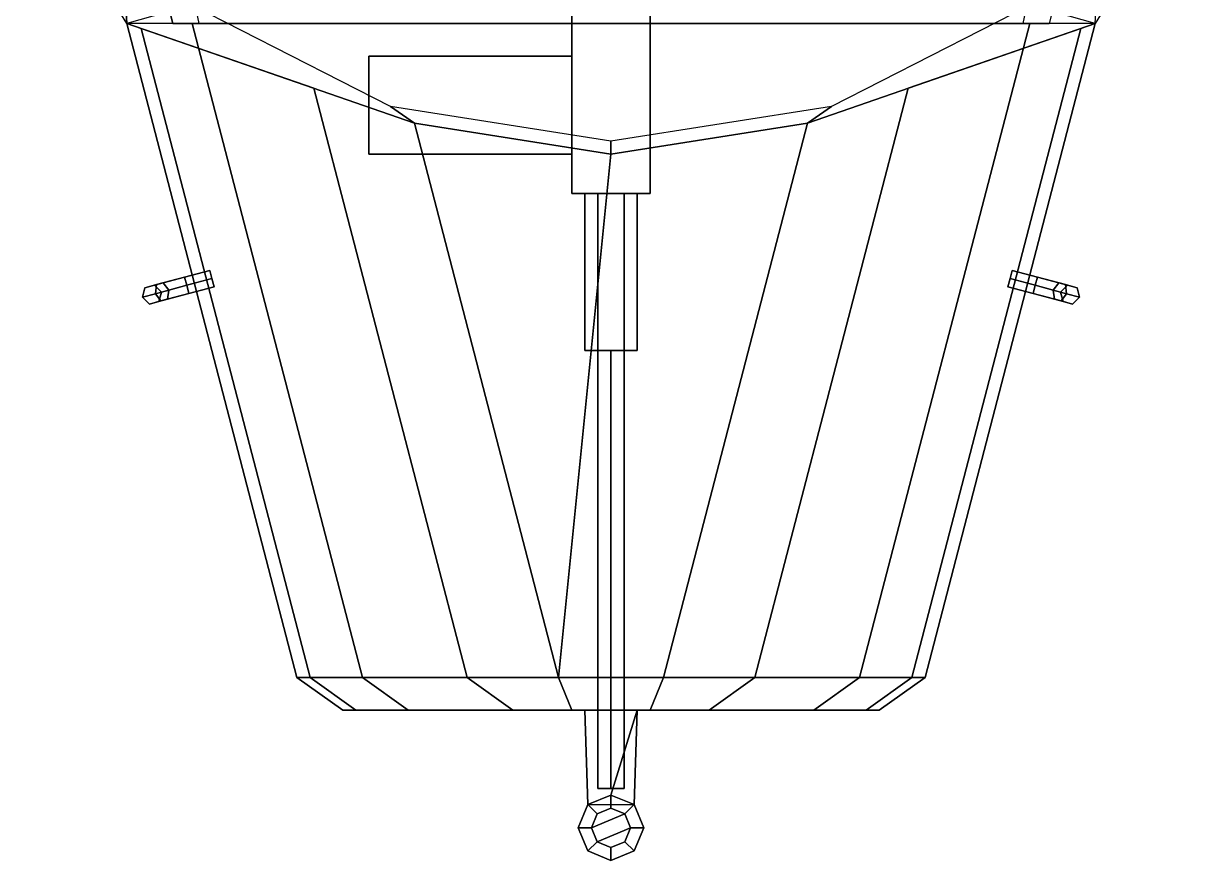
# Model space of a CAD drawing. Header units: millimetres. Extents: x -1.1 to 6.8, y -2.2 to 11.9.
# Drawn here: x -0.898 to 0.898, y -2.19 to -0.91 of the extents above; entities that cross this region are included whole.
import ezdxf

# ---------------------------------------------------------------- set-up
doc = ezdxf.new("R2010")
doc.units = ezdxf.units.MM
doc.header["$MEASUREMENT"] = 0
doc.layers.add('gun', color=1, linetype='Continuous')

msp = doc.modelspace()

# ---------------------------------------------------------------- linework, layer by layer
for points in [[(-0.7605, -0.5525, 0.76), (-0.72, -0.482, 0.76), (-0.63, -0.91, 0.76), (-0.67, -0.91, 0.76)], [(0.67, -0.91, 0.76), (0.63, -0.91, 0.76), (0.72, -0.482, 0.76), (0.7605, -0.5525, 0.76)], [(-0.898, -0.6524, 0.26), (-0.7605, -0.5525, 0.76), (-0.74, -0.91, 0.69), (-0.74, -0.91, 0.61)], [(-0.7605, -0.5525, 0.76), (-0.7605, -0.5525, 0.76), (-0.67, -0.91, 0.76), (-0.74, -0.91, 0.69)], [(0.74, -0.91, 0.61), (0.74, -0.91, 0.69), (0.7605, -0.5525, 0.76), (0.898, -0.6524, 0.26)], [(-0.3004, -1.0624, 0.05), (-0.3368, -1.0367), (-0.6407, -0.8818), (-0.74, -0.91, 0.05)], [(-0.06, -0.95, 1.32), (-0.06, -1.06, 1.14), (-0.06, -0.98, 1.14), (-0.06, -0.89, 1.32)], [(-0.06, -0.95, 1.32), (-0.06, -1.06, 1.14), (-0.06, -0.98, 1.14), (-0.06, -0.89, 1.32)], [(0.06, -0.95, 1.32), (0.06, -1.06, 1.14), (0.06, -0.98, 1.14), (0.06, -0.89, 1.32)], [(0.06, -0.95, 1.32), (0.06, -1.06, 1.14), (0.06, -0.98, 1.14), (0.06, -0.89, 1.32)], [(0.74, -0.91, 0.05), (0.6407, -0.8818), (0.3368, -1.0367), (0.3004, -1.0624, 0.05)], [(-0.74, -0.91, 0.05), (-0.4542, -1.0091, 0.41), (-0.3004, -1.0624, 0.23), (-0.3004, -1.0624, 0.05)], [(-0.74, -0.91, 0.61), (-0.48, -1.91, 0.61), (-0.48, -1.91, 0.69), (-0.74, -0.91, 0.69)], [(-0.718, -0.9176, 0.56), (-0.46, -1.91, 0.56), (-0.48, -1.91, 0.61), (-0.74, -0.91, 0.61)], [(-0.74, -0.91, 0.69), (-0.48, -1.91, 0.69), (-0.38, -1.91, 0.79), (-0.64, -0.91, 0.79)], [(-0.74, -0.91, 0.05), (-0.718, -0.9176, 0.56), (-0.4542, -1.0091, 0.41), (-0.74, -0.91, 0.05)], [(-0.74, -0.91, 0.05), (-0.74, -0.91, 0.61), (-0.718, -0.9176, 0.56), (-0.74, -0.91, 0.05)], [(-0.67, -0.91, 0.76), (-0.64, -0.91, 0.79), (0.64, -0.91, 0.79), (0.67, -0.91, 0.76)], [(-0.64, -0.91, 0.79), (-0.38, -1.91, 0.79), (0.38, -1.91, 0.79), (0.64, -0.91, 0.79)], [(0.3004, -1.0624, 0.05), (0.3004, -1.0624, 0.23), (0.4542, -1.0091, 0.41), (0.74, -0.91, 0.05)], [(0.38, -1.91, 0.79), (0.48, -1.91, 0.69), (0.74, -0.91, 0.69), (0.64, -0.91, 0.79)], [(0.74, -0.91, 0.05), (0.4542, -1.0091, 0.41), (0.718, -0.9176, 0.56), (0.74, -0.91, 0.05)], [(0.48, -1.91, 0.61), (0.46, -1.91, 0.56), (0.718, -0.9176, 0.56), (0.74, -0.91, 0.61)], [(0.48, -1.91, 0.69), (0.48, -1.91, 0.61), (0.74, -0.91, 0.61), (0.74, -0.91, 0.69)], [(0.74, -0.91, 0.05), (0.718, -0.9176, 0.56), (0.74, -0.91, 0.61), (0.74, -0.91, 0.05)], [(-0.4542, -1.0091, 0.41), (-0.22, -1.91, 0.41), (-0.46, -1.91, 0.56), (-0.718, -0.9176, 0.56)], [(0.46, -1.91, 0.56), (0.22, -1.91, 0.41), (0.4542, -1.0091, 0.41), (0.718, -0.9176, 0.56)], [(-0.06, -1.06, 1.14), (-0.06, -1.06, 0.79), (-0.06, -0.98, 0.79), (-0.06, -0.98, 1.14)], [(-0.06, -1.06, 1.14), (-0.06, -1.06, 0.79), (-0.06, -0.98, 0.79), (-0.06, -0.98, 1.14)], [(0.06, -1.06, 1.14), (0.06, -1.06, 0.79), (0.06, -0.98, 0.79), (0.06, -0.98, 1.14)], [(0.06, -1.06, 1.14), (0.06, -1.06, 0.79), (0.06, -0.98, 0.79), (0.06, -0.98, 1.14)], [(-0.3004, -1.0624, 0.23), (-0.08, -1.91, 0.23), (-0.22, -1.91, 0.41), (-0.4542, -1.0091, 0.41)], [(0.22, -1.91, 0.41), (0.08, -1.91, 0.23), (0.3004, -1.0624, 0.23), (0.4542, -1.0091, 0.41)], [(0, -1.11, 0.05), (0, -1.09), (-0.3368, -1.0367), (-0.3004, -1.0624, 0.05)], [(0.3004, -1.0624, 0.05), (0.3368, -1.0367), (0, -1.09), (0, -1.11, 0.05)], [(-0.3004, -1.0624, 0.05), (-0.3004, -1.0624, 0.23), (0, -1.11, 0.23), (0, -1.11, 0.05)], [(0, -1.11, 0.23), (-0.08, -1.91, 0.23), (-0.08, -1.91, 0.23), (-0.3004, -1.0624, 0.23)], [(0.3004, -1.0624, 0.23), (0.08, -1.91, 0.23), (-0.08, -1.91, 0.23), (0, -1.11, 0.23)], [(0, -1.11, 0.05), (0, -1.11, 0.23), (0.3004, -1.0624, 0.23), (0.3004, -1.0624, 0.05)], [(-0.61, -1.3, 0.61), (-0.6486, -1.3104, 0.61), (-0.652, -1.2978, 0.6025), (-0.6134, -1.2875, 0.6025)], [(-0.6134, -1.2875, 0.6025), (-0.652, -1.2978, 0.6025), (-0.652, -1.2978, 0.5875), (-0.6134, -1.2875, 0.5875)], [(-0.6134, -1.2875, 0.5875), (-0.652, -1.2978, 0.5875), (-0.6486, -1.3104, 0.58), (-0.61, -1.3, 0.58)], [(-0.61, -1.3, 0.72), (-0.6486, -1.3104, 0.72), (-0.652, -1.2978, 0.7125), (-0.6134, -1.2875, 0.7125)], [(-0.6134, -1.2875, 0.7125), (-0.652, -1.2978, 0.7125), (-0.652, -1.2978, 0.6975), (-0.6134, -1.2875, 0.6975)], [(-0.6134, -1.2875, 0.6975), (-0.652, -1.2978, 0.6975), (-0.6486, -1.3104, 0.69), (-0.61, -1.3, 0.69)], [(0.61, -1.3, 0.69), (0.6486, -1.3104, 0.69), (0.652, -1.2978, 0.6975), (0.6134, -1.2875, 0.6975)], [(0.6134, -1.2875, 0.7125), (0.652, -1.2978, 0.7125), (0.6486, -1.3104, 0.72), (0.61, -1.3, 0.72)], [(0.61, -1.3, 0.58), (0.6486, -1.3104, 0.58), (0.652, -1.2978, 0.5875), (0.6134, -1.2875, 0.5875)], [(0.6134, -1.2875, 0.6025), (0.652, -1.2978, 0.6025), (0.6486, -1.3104, 0.61), (0.61, -1.3, 0.61)], [(0.6134, -1.2875, 0.6975), (0.652, -1.2978, 0.6975), (0.652, -1.2978, 0.7125), (0.6134, -1.2875, 0.7125)], [(0.6134, -1.2875, 0.5875), (0.652, -1.2978, 0.5875), (0.652, -1.2978, 0.6025), (0.6134, -1.2875, 0.6025)], [(-0.6964, -1.3232, 0.6005), (-0.7163, -1.3285, 0.65), (-0.7124, -1.314, 0.65), (-0.6947, -1.3092, 0.6058)], [(-0.7163, -1.3285, 0.65), (-0.6964, -1.3232, 0.6995), (-0.6947, -1.3092, 0.6942), (-0.7124, -1.314, 0.65)], [(-0.6947, -1.3092, 0.6058), (-0.7124, -1.314, 0.65), (-0.6979, -1.3101, 0.65), (-0.6844, -1.3065, 0.6164)], [(-0.7124, -1.314, 0.65), (-0.6947, -1.3092, 0.6942), (-0.6844, -1.3065, 0.6836), (-0.6979, -1.3101, 0.65)], [(-0.6844, -1.3065, 0.6164), (-0.6979, -1.3101, 0.65), (-0.6873, -1.3207, 0.65), (-0.676, -1.3177, 0.6217)], [(-0.6979, -1.3101, 0.65), (-0.6844, -1.3065, 0.6836), (-0.676, -1.3177, 0.6783), (-0.6873, -1.3207, 0.65)], [(-0.6486, -1.3104, 0.58), (-0.6964, -1.3232, 0.6005), (-0.6947, -1.3092, 0.6058), (-0.652, -1.2978, 0.5875)], [(-0.6964, -1.3232, 0.6995), (-0.6486, -1.3104, 0.72), (-0.652, -1.2978, 0.7125), (-0.6947, -1.3092, 0.6942)], [(-0.6453, -1.3229, 0.5875), (-0.688, -1.3343, 0.6058), (-0.6964, -1.3232, 0.6005), (-0.6486, -1.3104, 0.58)], [(-0.688, -1.3343, 0.6942), (-0.6453, -1.3229, 0.7125), (-0.6486, -1.3104, 0.72), (-0.6964, -1.3232, 0.6995)], [(-0.652, -1.2978, 0.5875), (-0.6947, -1.3092, 0.6058), (-0.6844, -1.3065, 0.6164), (-0.652, -1.2978, 0.6025)], [(-0.6947, -1.3092, 0.6942), (-0.652, -1.2978, 0.7125), (-0.652, -1.2978, 0.6975), (-0.6844, -1.3065, 0.6836)], [(-0.652, -1.2978, 0.6025), (-0.6844, -1.3065, 0.6164), (-0.676, -1.3177, 0.6217), (-0.6486, -1.3104, 0.61)], [(-0.6844, -1.3065, 0.6836), (-0.652, -1.2978, 0.6975), (-0.6486, -1.3104, 0.69), (-0.676, -1.3177, 0.6783)], [(-0.6486, -1.3104, 0.61), (-0.676, -1.3177, 0.6217), (-0.6777, -1.3316, 0.6164), (-0.6453, -1.3229, 0.6025)], [(-0.676, -1.3177, 0.6783), (-0.6486, -1.3104, 0.69), (-0.6453, -1.3229, 0.6975), (-0.6777, -1.3316, 0.6836)], [(-0.61, -1.3, 0.58), (-0.6486, -1.3104, 0.58), (-0.6453, -1.3229, 0.5875), (-0.6066, -1.3125, 0.5875)], [(-0.6066, -1.3125, 0.6025), (-0.6453, -1.3229, 0.6025), (-0.6486, -1.3104, 0.61), (-0.61, -1.3, 0.61)], [(-0.61, -1.3, 0.69), (-0.6486, -1.3104, 0.69), (-0.6453, -1.3229, 0.6975), (-0.6066, -1.3125, 0.6975)], [(-0.6066, -1.3125, 0.7125), (-0.6453, -1.3229, 0.7125), (-0.6486, -1.3104, 0.72), (-0.61, -1.3, 0.72)], [(0.61, -1.3, 0.72), (0.6486, -1.3104, 0.72), (0.6453, -1.3229, 0.7125), (0.6066, -1.3125, 0.7125)], [(0.6066, -1.3125, 0.6975), (0.6453, -1.3229, 0.6975), (0.6486, -1.3104, 0.69), (0.61, -1.3, 0.69)], [(0.61, -1.3, 0.61), (0.6486, -1.3104, 0.61), (0.6453, -1.3229, 0.6025), (0.6066, -1.3125, 0.6025)], [(0.6066, -1.3125, 0.5875), (0.6453, -1.3229, 0.5875), (0.6486, -1.3104, 0.58), (0.61, -1.3, 0.58)], [(0.6453, -1.3229, 0.7125), (0.688, -1.3343, 0.6942), (0.6964, -1.3232, 0.6995), (0.6486, -1.3104, 0.72)], [(0.6486, -1.3104, 0.69), (0.676, -1.3177, 0.6783), (0.6777, -1.3316, 0.6836), (0.6453, -1.3229, 0.6975)], [(0.688, -1.3343, 0.6058), (0.6453, -1.3229, 0.5875), (0.6486, -1.3104, 0.58), (0.6964, -1.3232, 0.6005)], [(0.676, -1.3177, 0.6217), (0.6486, -1.3104, 0.61), (0.6453, -1.3229, 0.6025), (0.6777, -1.3316, 0.6164)], [(0.652, -1.2978, 0.6975), (0.6844, -1.3065, 0.6836), (0.676, -1.3177, 0.6783), (0.6486, -1.3104, 0.69)], [(0.6486, -1.3104, 0.72), (0.6964, -1.3232, 0.6995), (0.6947, -1.3092, 0.6942), (0.652, -1.2978, 0.7125)], [(0.6844, -1.3065, 0.6164), (0.652, -1.2978, 0.6025), (0.6486, -1.3104, 0.61), (0.676, -1.3177, 0.6217)], [(0.6964, -1.3232, 0.6005), (0.6486, -1.3104, 0.58), (0.652, -1.2978, 0.5875), (0.6947, -1.3092, 0.6058)], [(0.652, -1.2978, 0.7125), (0.6947, -1.3092, 0.6942), (0.6844, -1.3065, 0.6836), (0.652, -1.2978, 0.6975)], [(0.6947, -1.3092, 0.6058), (0.652, -1.2978, 0.5875), (0.652, -1.2978, 0.6025), (0.6844, -1.3065, 0.6164)], [(0.6844, -1.3065, 0.6836), (0.6979, -1.3101, 0.65), (0.6873, -1.3207, 0.65), (0.676, -1.3177, 0.6783)], [(0.6979, -1.3101, 0.65), (0.6844, -1.3065, 0.6164), (0.676, -1.3177, 0.6217), (0.6873, -1.3207, 0.65)], [(0.6947, -1.3092, 0.6942), (0.7124, -1.314, 0.65), (0.6979, -1.3101, 0.65), (0.6844, -1.3065, 0.6836)], [(0.7124, -1.314, 0.65), (0.6947, -1.3092, 0.6058), (0.6844, -1.3065, 0.6164), (0.6979, -1.3101, 0.65)], [(0.6964, -1.3232, 0.6995), (0.7163, -1.3285, 0.65), (0.7124, -1.314, 0.65), (0.6947, -1.3092, 0.6942)], [(0.7163, -1.3285, 0.65), (0.6964, -1.3232, 0.6005), (0.6947, -1.3092, 0.6058), (0.7124, -1.314, 0.65)], [(-0.688, -1.3343, 0.6058), (-0.7056, -1.3391, 0.65), (-0.7163, -1.3285, 0.65), (-0.6964, -1.3232, 0.6005)], [(-0.7056, -1.3391, 0.65), (-0.688, -1.3343, 0.6942), (-0.6964, -1.3232, 0.6995), (-0.7163, -1.3285, 0.65)], [(-0.676, -1.3177, 0.6217), (-0.6873, -1.3207, 0.65), (-0.6912, -1.3352, 0.65), (-0.6777, -1.3316, 0.6164)], [(-0.6873, -1.3207, 0.65), (-0.676, -1.3177, 0.6783), (-0.6777, -1.3316, 0.6836), (-0.6912, -1.3352, 0.65)], [(-0.6453, -1.3229, 0.6025), (-0.6777, -1.3316, 0.6164), (-0.688, -1.3343, 0.6058), (-0.6453, -1.3229, 0.5875)], [(-0.6777, -1.3316, 0.6836), (-0.6453, -1.3229, 0.6975), (-0.6453, -1.3229, 0.7125), (-0.688, -1.3343, 0.6942)], [(-0.6066, -1.3125, 0.5875), (-0.6453, -1.3229, 0.5875), (-0.6453, -1.3229, 0.6025), (-0.6066, -1.3125, 0.6025)], [(-0.6066, -1.3125, 0.6975), (-0.6453, -1.3229, 0.6975), (-0.6453, -1.3229, 0.7125), (-0.6066, -1.3125, 0.7125)], [(0.6066, -1.3125, 0.7125), (0.6453, -1.3229, 0.7125), (0.6453, -1.3229, 0.6975), (0.6066, -1.3125, 0.6975)], [(0.6066, -1.3125, 0.6025), (0.6453, -1.3229, 0.6025), (0.6453, -1.3229, 0.5875), (0.6066, -1.3125, 0.5875)], [(0.6453, -1.3229, 0.6975), (0.6777, -1.3316, 0.6836), (0.688, -1.3343, 0.6942), (0.6453, -1.3229, 0.7125)], [(0.6777, -1.3316, 0.6164), (0.6453, -1.3229, 0.6025), (0.6453, -1.3229, 0.5875), (0.688, -1.3343, 0.6058)], [(0.676, -1.3177, 0.6783), (0.6873, -1.3207, 0.65), (0.6912, -1.3352, 0.65), (0.6777, -1.3316, 0.6836)], [(0.6873, -1.3207, 0.65), (0.676, -1.3177, 0.6217), (0.6777, -1.3316, 0.6164), (0.6912, -1.3352, 0.65)], [(0.688, -1.3343, 0.6942), (0.7056, -1.3391, 0.65), (0.7163, -1.3285, 0.65), (0.6964, -1.3232, 0.6995)], [(0.7056, -1.3391, 0.65), (0.688, -1.3343, 0.6058), (0.6964, -1.3232, 0.6005), (0.7163, -1.3285, 0.65)], [(-0.6777, -1.3316, 0.6164), (-0.6912, -1.3352, 0.65), (-0.7056, -1.3391, 0.65), (-0.688, -1.3343, 0.6058)], [(-0.6912, -1.3352, 0.65), (-0.6777, -1.3316, 0.6836), (-0.688, -1.3343, 0.6942), (-0.7056, -1.3391, 0.65)], [(0.6777, -1.3316, 0.6836), (0.6912, -1.3352, 0.65), (0.7056, -1.3391, 0.65), (0.688, -1.3343, 0.6942)], [(0.6912, -1.3352, 0.65), (0.6777, -1.3316, 0.6164), (0.688, -1.3343, 0.6058), (0.7056, -1.3391, 0.65)], [(-0.48, -1.91, 0.69), (-0.48, -1.91, 0.61), (-0.41, -1.96, 0.61), (-0.41, -1.96, 0.69)], [(-0.48, -1.91, 0.61), (-0.46, -1.91, 0.56), (-0.39, -1.96, 0.56), (-0.41, -1.96, 0.61)], [(-0.38, -1.91, 0.79), (-0.48, -1.91, 0.69), (-0.41, -1.96, 0.69), (-0.31, -1.96, 0.73)], [(-0.46, -1.91, 0.56), (-0.22, -1.91, 0.41), (-0.15, -1.96, 0.41), (-0.39, -1.96, 0.56)], [(0.31, -1.96, 0.73), (0.38, -1.91, 0.79), (-0.38, -1.91, 0.79), (-0.31, -1.96, 0.73)], [(-0.22, -1.91, 0.41), (-0.08, -1.91, 0.23), (-0.06, -1.96, 0.29), (-0.15, -1.96, 0.41)], [(-0.06, -1.96, 0.29), (-0.08, -1.91, 0.23), (0.08, -1.91, 0.23), (0.06, -1.96, 0.29)], [(0.06, -1.96, 0.29), (0.08, -1.91, 0.23), (0.22, -1.91, 0.41), (0.15, -1.96, 0.41)], [(0.15, -1.96, 0.41), (0.22, -1.91, 0.41), (0.46, -1.91, 0.56), (0.39, -1.96, 0.56)], [(0.41, -1.96, 0.69), (0.48, -1.91, 0.69), (0.38, -1.91, 0.79), (0.31, -1.96, 0.73)], [(0.39, -1.96, 0.56), (0.46, -1.91, 0.56), (0.48, -1.91, 0.61), (0.41, -1.96, 0.61)], [(0.41, -1.96, 0.61), (0.48, -1.91, 0.61), (0.48, -1.91, 0.69), (0.41, -1.96, 0.69)], [(-0.41, -1.96, 0.69), (-0.41, -1.96, 0.61), (0.41, -1.96, 0.61), (0.41, -1.96, 0.69)], [(-0.41, -1.96, 0.61), (-0.39, -1.96, 0.56), (0.39, -1.96, 0.56), (0.41, -1.96, 0.61)], [(-0.31, -1.96, 0.73), (-0.41, -1.96, 0.69), (0.41, -1.96, 0.69), (0.31, -1.96, 0.73)], [(-0.39, -1.96, 0.56), (-0.04, -1.96, 0.52), (0.04, -1.96, 0.52), (0.39, -1.96, 0.56)], [(-0.15, -1.96, 0.41), (-0.39, -1.96, 0.56), (-0.04, -1.96, 0.52), (-0.04, -1.96, 0.43)], [(-0.04, -1.96, 0.43), (-0.15, -1.96, 0.41), (0.15, -1.96, 0.41), (0.04, -1.96, 0.43)], [(-0.15, -1.96, 0.41), (-0.06, -1.96, 0.29), (0.06, -1.96, 0.29), (0.15, -1.96, 0.41)], [(-0.04, -1.96, 0.43), (-0.04, -1.96, 0.52), (-0.0354, -2.1046, 0.52), (-0.0354, -2.1046, 0.43)], [(-0.04, -1.96, 0.52), (0.04, -1.96, 0.52), (0, -2.09, 0.52), (-0.0354, -2.1046, 0.52)], [(0.04, -1.96, 0.43), (-0.04, -1.96, 0.43), (-0.0354, -2.1046, 0.43), (0.0354, -2.1046, 0.43)], [(0.04, -1.96, 0.52), (0.04, -1.96, 0.52), (0.0354, -2.1046, 0.52), (0, -2.09, 0.52)], [(0.0354, -2.1046, 0.43), (0.0354, -2.1046, 0.52), (0.04, -1.96, 0.52), (0.04, -1.96, 0.43)], [(0.04, -1.96, 0.43), (0.04, -1.96, 0.52), (0.39, -1.96, 0.56), (0.15, -1.96, 0.41)], [(-0.0212, -2.1188, 0.57), (-0.0354, -2.1046, 0.52), (0, -2.09, 0.52), (0, -2.11, 0.57)], [(0, -2.11, 0.57), (0, -2.09, 0.52), (0.0354, -2.1046, 0.52), (0.0212, -2.1188, 0.57)], [(-0.0354, -2.1046, 0.43), (-0.0354, -2.1046, 0.52), (-0.05, -2.14, 0.52), (-0.05, -2.14, 0.43)], [(-0.03, -2.14, 0.57), (-0.05, -2.14, 0.52), (-0.0354, -2.1046, 0.52), (-0.0212, -2.1188, 0.57)], [(0, -2.11, 0.57), (0.0212, -2.1188, 0.57), (-0.03, -2.14, 0.57), (-0.0212, -2.1188, 0.57)], [(0.0212, -2.1188, 0.57), (0.03, -2.14, 0.57), (-0.0212, -2.1612, 0.57), (-0.03, -2.14, 0.57)], [(0.0212, -2.1188, 0.57), (0.0354, -2.1046, 0.52), (0.05, -2.14, 0.52), (0.03, -2.14, 0.57)], [(0.05, -2.14, 0.43), (0.05, -2.14, 0.52), (0.0354, -2.1046, 0.52), (0.0354, -2.1046, 0.43)], [(-0.05, -2.14, 0.43), (-0.05, -2.14, 0.52), (-0.0354, -2.1754, 0.52), (-0.0354, -2.1754, 0.43)], [(-0.0212, -2.1612, 0.57), (-0.0354, -2.1754, 0.52), (-0.05, -2.14, 0.52), (-0.03, -2.14, 0.57)], [(0.03, -2.14, 0.57), (0.0212, -2.1612, 0.57), (0, -2.17, 0.57), (-0.0212, -2.1612, 0.57)], [(0.03, -2.14, 0.57), (0.05, -2.14, 0.52), (0.0354, -2.1754, 0.52), (0.0212, -2.1612, 0.57)], [(0.0354, -2.1754, 0.43), (0.0354, -2.1754, 0.52), (0.05, -2.14, 0.52), (0.05, -2.14, 0.43)], [(0, -2.17, 0.57), (0, -2.19, 0.52), (-0.0354, -2.1754, 0.52), (-0.0212, -2.1612, 0.57)], [(0.0212, -2.1612, 0.57), (0.0354, -2.1754, 0.52), (0, -2.19, 0.52), (0, -2.17, 0.57)], [(-0.0354, -2.1754, 0.43), (-0.0354, -2.1754, 0.52), (0, -2.19, 0.52), (0, -2.19, 0.43)], [(0, -2.19, 0.43), (0, -2.19, 0.52), (0.0354, -2.1754, 0.52), (0.0354, -2.1754, 0.43)]]:
    msp.add_3dface(points)
at = {"layer": 'gun'}
for points in [[(-0.06, -0.73, 1.22), (-0.06, -1.17, 1.22), (-0.06, -1.17, 1.38), (-0.06, -0.73, 1.38)], [(0.06, -0.73, 1.22), (0.06, -1.17, 1.22), (-0.06, -1.17, 1.22), (-0.06, -0.73, 1.22)], [(-0.06, -0.73, 1.38), (-0.06, -1.17, 1.38), (0.06, -1.17, 1.38), (0.06, -0.73, 1.38)], [(0.06, -1.17, 1.38), (0.06, -1.17, 1.22), (0.06, -0.73, 1.22), (0.06, -0.73, 1.38)], [(-0.37, -0.96, 1.42), (-0.37, -0.96, 1.15), (-0.37, -1.11, 1.15), (-0.37, -1.11, 1.42)], [(-0.06, -0.96, 1.42), (-0.06, -0.96, 1.15), (-0.37, -0.96, 1.15), (-0.37, -0.96, 1.42)], [(-0.37, -0.96, 1.15), (-0.06, -0.96, 1.15), (-0.06, -1.11, 1.15), (-0.37, -1.11, 1.15)], [(-0.37, -1.11, 1.42), (-0.06, -1.11, 1.42), (-0.06, -0.96, 1.42), (-0.37, -0.96, 1.42)], [(-0.06, -1.11, 1.42), (-0.06, -1.11, 1.15), (-0.06, -0.96, 1.15), (-0.06, -0.96, 1.42)], [(-0.37, -1.11, 1.15), (-0.06, -1.11, 1.15), (-0.06, -1.11, 1.42), (-0.37, -1.11, 1.42)], [(-0.06, -1.17, 1.38), (-0.06, -1.17, 1.22), (0.06, -1.17, 1.22), (0.06, -1.17, 1.38)], [(-0.04, -1.17, 1.31), (-0.02, -1.17, 1.2754), (-0.02, -1.41, 1.2754), (-0.04, -1.41, 1.31)], [(-0.02, -1.17, 1.3446), (-0.04, -1.17, 1.31), (-0.04, -1.41, 1.31), (-0.02, -1.41, 1.3446)], [(-0.02, -1.17, 1.2754), (0.02, -1.17, 1.2754), (0.02, -1.41, 1.2754), (-0.02, -1.41, 1.2754)], [(0.02, -1.17, 1.3446), (-0.02, -1.17, 1.3446), (-0.02, -1.41, 1.3446), (0.02, -1.41, 1.3446)], [(0.02, -1.17, 1.2754), (0.04, -1.17, 1.31), (0.04, -1.41, 1.31), (0.02, -1.41, 1.2754)], [(0.04, -1.17, 1.31), (0.02, -1.17, 1.3446), (0.02, -1.41, 1.3446), (0.04, -1.41, 1.31)], [(0.04, -1.41, 1.31), (-0.04, -1.41, 1.31), (-0.02, -1.41, 1.2754), (0.02, -1.41, 1.2754)], [(0.02, -1.41, 1.3446), (-0.02, -1.41, 1.3446), (-0.04, -1.41, 1.31), (0.04, -1.41, 1.31)], [(-0.02, -1.41, 1.31), (0, -1.41, 1.29), (0, -2.08, 1.29), (-0.02, -2.08, 1.31)], [(0, -1.41, 1.33), (-0.02, -1.41, 1.31), (-0.02, -2.08, 1.31), (0, -2.08, 1.33)], [(0, -1.41, 1.29), (0.02, -1.41, 1.31), (0.02, -2.08, 1.31), (0, -2.08, 1.29)], [(0.02, -1.41, 1.31), (0, -1.41, 1.33), (0, -2.08, 1.33), (0.02, -2.08, 1.31)], [(0, -2.08, 1.33), (-0.02, -2.08, 1.31), (0, -2.08, 1.29), (0.02, -2.08, 1.31)]]:
    msp.add_3dface(points, dxfattribs=at)

doc.saveas('drawing.dxf')
